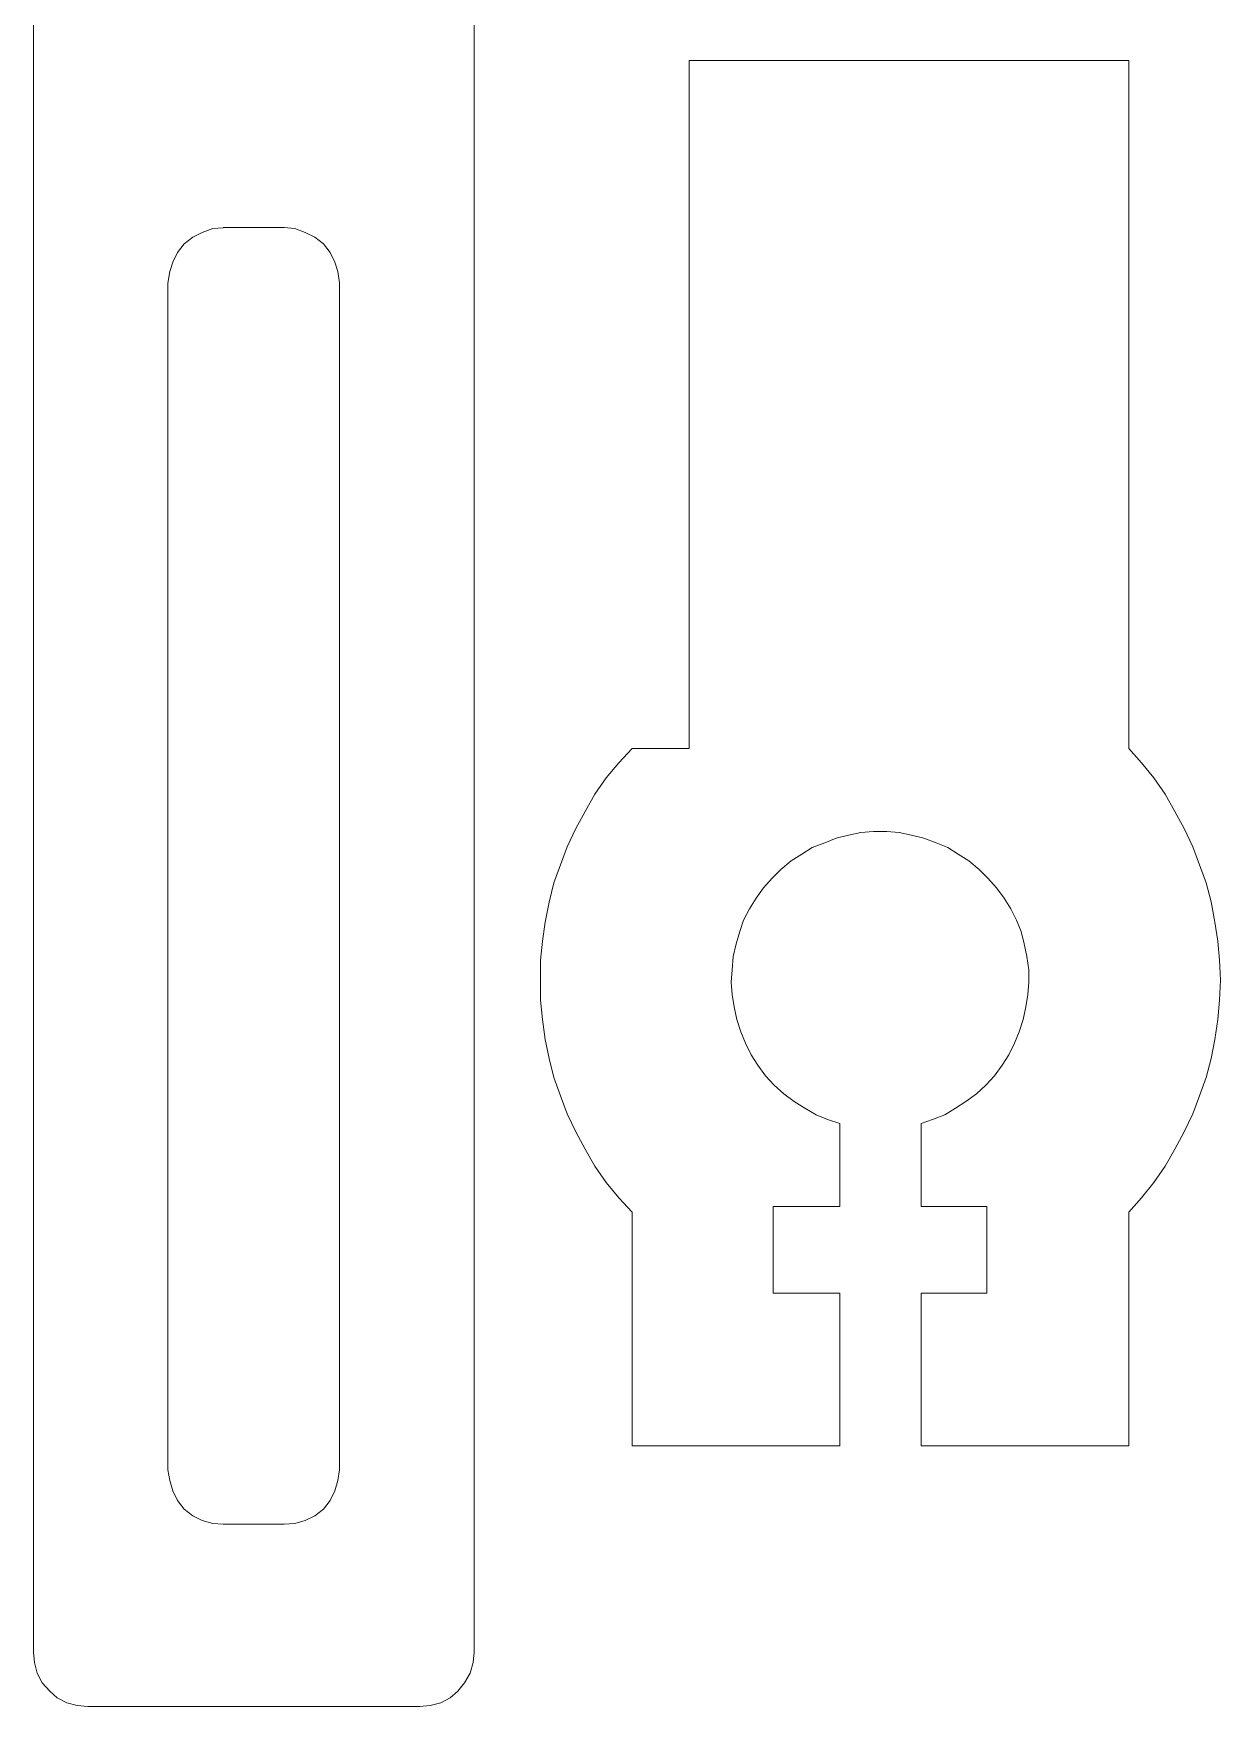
# Model space of a CAD drawing. Header units: millimetres. Extents: x -445.4 to -409.4, y 120.2 to 195.1.
# Drawn here: x -442.29 to -409.36, y 120.18 to 166.58 of the extents above; entities that cross this region are included whole.
import ezdxf

# ---------------------------------------------------------------- set-up
doc = ezdxf.new("R2010")
doc.units = ezdxf.units.MM
doc.header["$MEASUREMENT"] = 0
doc.layers.add('Layer 1', color=7, linetype='Continuous')

msp = doc.modelspace()

# ---------------------------------------------------------------- linework, layer by layer
at = {"layer": 'Layer 1', "lineweight": 18}
for points in [[(-430.0637, 121.6903), (-430.0637, 121.6903), (-430.0637, 195.1122), (-430.0637, 195.1122)], [(-442.2874, 171.1674), (-442.2874, 171.1674), (-442.2874, 121.6903), (-442.2874, 121.6903)], [(-424.0955, 146.7521), (-424.0955, 146.7521), (-424.0955, 165.8288), (-424.0955, 165.8288)], [(-411.8982, 165.8286), (-411.8982, 165.8286), (-424.0955, 165.8286), (-424.0955, 165.8286)], [(-411.8982, 146.7521), (-411.8982, 146.7521), (-411.8982, 165.8288), (-411.8982, 165.8288)], [(-435.3289, 161.1926), (-435.3289, 161.1926), (-437.0222, 161.1926), (-437.0222, 161.1926)], [(-438.5568, 159.658), (-438.5568, 159.658), (-438.5568, 126.7438), (-438.5568, 126.7438)], [(-433.7943, 126.7438), (-433.7943, 126.7438), (-433.7943, 159.658), (-433.7943, 159.658)], [(-425.683, 146.7521), (-425.683, 146.7521), (-424.0955, 146.7521), (-424.0955, 146.7521)], [(-419.9151, 136.354), (-419.9151, 136.354), (-419.9151, 134.0521), (-419.9151, 134.0521)], [(-417.6661, 136.354), (-417.6661, 136.354), (-417.6661, 134.0521), (-417.6661, 134.0521)], [(-425.683, 133.8934), (-425.683, 133.8934), (-425.683, 127.4111), (-425.683, 127.4111)], [(-421.7671, 131.6444), (-421.7671, 131.6444), (-421.7671, 134.0521), (-421.7671, 134.0521)], [(-419.9151, 134.0521), (-419.9151, 134.0521), (-421.7671, 134.0521), (-421.7671, 134.0521)], [(-415.8405, 134.0521), (-415.8405, 134.0521), (-417.6661, 134.0521), (-417.6661, 134.0521)], [(-415.8405, 131.6444), (-415.8405, 131.6444), (-415.8405, 134.0521), (-415.8405, 134.0521)], [(-411.8982, 127.4111), (-411.8982, 127.4111), (-411.8982, 133.8934), (-411.8982, 133.8934)], [(-419.9151, 131.6444), (-419.9151, 131.6444), (-421.7671, 131.6444), (-421.7671, 131.6444)], [(-419.9151, 131.6444), (-419.9151, 131.6444), (-419.9151, 127.4111), (-419.9151, 127.4111)], [(-415.8405, 131.6444), (-415.8405, 131.6444), (-417.6661, 131.6444), (-417.6661, 131.6444)], [(-417.6661, 131.6444), (-417.6661, 131.6444), (-417.6661, 127.4111), (-417.6661, 127.4111)], [(-425.683, 127.4111), (-425.683, 127.4111), (-419.9151, 127.4111), (-419.9151, 127.4111)], [(-417.6661, 127.4111), (-417.6661, 127.4111), (-411.8982, 127.4111), (-411.8982, 127.4111)], [(-437.0222, 125.2357), (-437.0222, 125.2357), (-435.3289, 125.2357), (-435.3289, 125.2357)], [(-440.7793, 120.1822), (-440.7793, 120.1822), (-431.5718, 120.1822), (-431.5718, 120.1822)]]:
    msp.add_open_spline(points, degree=3, dxfattribs=at)
for points, knots in [([(-438.5568, 159.658), (-438.5568, 159.658), (-438.5039, 159.9755), (-438.5039, 159.9755), (-438.5039, 159.9755), (-438.5039, 159.9755), (-438.4245, 160.2401), (-438.4245, 160.2401), (-438.4245, 160.2401), (-438.4245, 160.2401), (-438.2922, 160.5047), (-438.2922, 160.5047), (-438.2922, 160.5047), (-438.2922, 160.5047), (-438.107, 160.7426), (-438.107, 160.7426), (-438.107, 160.7426), (-438.107, 160.7426), (-437.8689, 160.9278), (-437.8689, 160.9278), (-437.8689, 160.9278), (-437.8689, 160.9278), (-437.6043, 161.0601), (-437.6043, 161.0601), (-437.6043, 161.0601), (-437.6043, 161.0601), (-437.3133, 161.1659), (-437.3133, 161.1659), (-437.3133, 161.1659), (-437.3133, 161.1659), (-437.0223, 161.1924), (-437.0223, 161.1924)], [0, 0, 0, 0, 0.1111111, 0.1111111, 0.1111111, 0.1111111, 0.2222222, 0.2222222, 0.2222222, 0.2222222, 0.3333333, 0.3333333, 0.3333333, 0.3333333, 0.4444444, 0.4444444, 0.4444444, 0.4444444, 0.5555556, 0.5555556, 0.5555556, 0.5555556, 0.6666667, 0.6666667, 0.6666667, 0.6666667, 0.7777778, 0.7777778, 0.7777778, 0.7777778, 1, 1, 1, 1]), ([(-435.3289, 161.1926), (-435.3289, 161.1926), (-435.0379, 161.1661), (-435.0379, 161.1661), (-435.0379, 161.1661), (-435.0379, 161.1661), (-434.7469, 161.0603), (-434.7469, 161.0603), (-434.7469, 161.0603), (-434.7469, 161.0603), (-434.4823, 160.928), (-434.4823, 160.928), (-434.4823, 160.928), (-434.4823, 160.928), (-434.2442, 160.7428), (-434.2442, 160.7428), (-434.2442, 160.7428), (-434.2442, 160.7428), (-434.059, 160.5049), (-434.059, 160.5049), (-434.059, 160.5049), (-434.059, 160.5049), (-433.9267, 160.2403), (-433.9267, 160.2403), (-433.9267, 160.2403), (-433.9267, 160.2403), (-433.8473, 159.9757), (-433.8473, 159.9757), (-433.8473, 159.9757), (-433.8473, 159.9757), (-433.7944, 159.6582), (-433.7944, 159.6582)], [0, 0, 0, 0, 0.1111111, 0.1111111, 0.1111111, 0.1111111, 0.2222222, 0.2222222, 0.2222222, 0.2222222, 0.3333333, 0.3333333, 0.3333333, 0.3333333, 0.4444444, 0.4444444, 0.4444444, 0.4444444, 0.5555556, 0.5555556, 0.5555556, 0.5555556, 0.6666667, 0.6666667, 0.6666667, 0.6666667, 0.7777778, 0.7777778, 0.7777778, 0.7777778, 1, 1, 1, 1]), ([(-425.683, 146.7521), (-425.683, 146.7521), (-426.0534, 146.3552), (-426.0534, 146.3552), (-426.0534, 146.3552), (-426.0534, 146.3552), (-426.3974, 145.9319), (-426.3974, 145.9319), (-426.3974, 145.9319), (-426.3974, 145.9319), (-426.7149, 145.4821), (-426.7149, 145.4821), (-426.7149, 145.4821), (-426.7149, 145.4821), (-426.9795, 145.0058), (-426.9795, 145.0058), (-426.9795, 145.0058), (-426.9795, 145.0058), (-427.2441, 144.5295), (-427.2441, 144.5295), (-427.2441, 144.5295), (-427.2441, 144.5295), (-427.4822, 144.0268), (-427.4822, 144.0268), (-427.4822, 144.0268), (-427.4822, 144.0268), (-427.6674, 143.5244), (-427.6674, 143.5244), (-427.6674, 143.5244), (-427.6674, 143.5244), (-427.8526, 143.0217), (-427.8526, 143.0217), (-427.8526, 143.0217), (-427.8526, 143.0217), (-427.9849, 142.4925), (-427.9849, 142.4925), (-427.9849, 142.4925), (-427.9849, 142.4925), (-428.0907, 141.9369), (-428.0907, 141.9369), (-428.0907, 141.9369), (-428.0907, 141.9369), (-428.1701, 141.4077), (-428.1701, 141.4077), (-428.1701, 141.4077), (-428.1701, 141.4077), (-428.223, 140.8785), (-428.223, 140.8785), (-428.223, 140.8785), (-428.223, 140.8785), (-428.223, 140.3226), (-428.223, 140.3226), (-428.223, 140.3226), (-428.223, 140.3226), (-428.223, 139.767), (-428.223, 139.767), (-428.223, 139.767), (-428.223, 139.767), (-428.1701, 139.2378), (-428.1701, 139.2378), (-428.1701, 139.2378), (-428.1701, 139.2378), (-428.0907, 138.6819), (-428.0907, 138.6819), (-428.0907, 138.6819), (-428.0907, 138.6819), (-427.9849, 138.1527), (-427.9849, 138.1527), (-427.9849, 138.1527), (-427.9849, 138.1527), (-427.8526, 137.6235), (-427.8526, 137.6235), (-427.8526, 137.6235), (-427.8526, 137.6235), (-427.6674, 137.1211), (-427.6674, 137.1211), (-427.6674, 137.1211), (-427.6674, 137.1211), (-427.4822, 136.6184), (-427.4822, 136.6184), (-427.4822, 136.6184), (-427.4822, 136.6184), (-427.2441, 136.116), (-427.2441, 136.116), (-427.2441, 136.116), (-427.2441, 136.116), (-426.9795, 135.6395), (-426.9795, 135.6395), (-426.9795, 135.6395), (-426.9795, 135.6395), (-426.7149, 135.1632), (-426.7149, 135.1632), (-426.7149, 135.1632), (-426.7149, 135.1632), (-426.3974, 134.7134), (-426.3974, 134.7134), (-426.3974, 134.7134), (-426.3974, 134.7134), (-426.0534, 134.2901), (-426.0534, 134.2901), (-426.0534, 134.2901), (-426.0534, 134.2901), (-425.683, 133.8932), (-425.683, 133.8932)], [0, 0, 0, 0, 0.037037, 0.037037, 0.037037, 0.037037, 0.0740741, 0.0740741, 0.0740741, 0.0740741, 0.1111111, 0.1111111, 0.1111111, 0.1111111, 0.1481481, 0.1481481, 0.1481481, 0.1481481, 0.1851852, 0.1851852, 0.1851852, 0.1851852, 0.2222222, 0.2222222, 0.2222222, 0.2222222, 0.2592593, 0.2592593, 0.2592593, 0.2592593, 0.2962963, 0.2962963, 0.2962963, 0.2962963, 0.3333333, 0.3333333, 0.3333333, 0.3333333, 0.3703704, 0.3703704, 0.3703704, 0.3703704, 0.4074074, 0.4074074, 0.4074074, 0.4074074, 0.4444444, 0.4444444, 0.4444444, 0.4444444, 0.4814815, 0.4814815, 0.4814815, 0.4814815, 0.5185185, 0.5185185, 0.5185185, 0.5185185, 0.5555556, 0.5555556, 0.5555556, 0.5555556, 0.5925926, 0.5925926, 0.5925926, 0.5925926, 0.6296296, 0.6296296, 0.6296296, 0.6296296, 0.6666667, 0.6666667, 0.6666667, 0.6666667, 0.7037037, 0.7037037, 0.7037037, 0.7037037, 0.7407407, 0.7407407, 0.7407407, 0.7407407, 0.7777778, 0.7777778, 0.7777778, 0.7777778, 0.8148148, 0.8148148, 0.8148148, 0.8148148, 0.8518519, 0.8518519, 0.8518519, 0.8518519, 0.8888889, 0.8888889, 0.8888889, 0.8888889, 0.9259259, 0.9259259, 0.9259259, 0.9259259, 1, 1, 1, 1]), ([(-411.8982, 133.8934), (-411.8982, 133.8934), (-411.5542, 134.2903), (-411.5542, 134.2903), (-411.5542, 134.2903), (-411.5542, 134.2903), (-411.21, 134.7136), (-411.21, 134.7136), (-411.21, 134.7136), (-411.21, 134.7136), (-410.8928, 135.1634), (-410.8928, 135.1634), (-410.8928, 135.1634), (-410.8928, 135.1634), (-410.6282, 135.6397), (-410.6282, 135.6397), (-410.6282, 135.6397), (-410.6282, 135.6397), (-410.3636, 136.1162), (-410.3636, 136.1162), (-410.3636, 136.1162), (-410.3636, 136.1162), (-410.1255, 136.6186), (-410.1255, 136.6186), (-410.1255, 136.6186), (-410.1255, 136.6186), (-409.9403, 137.1213), (-409.9403, 137.1213), (-409.9403, 137.1213), (-409.9403, 137.1213), (-409.7551, 137.6237), (-409.7551, 137.6237), (-409.7551, 137.6237), (-409.7551, 137.6237), (-409.6228, 138.1529), (-409.6228, 138.1529), (-409.6228, 138.1529), (-409.6228, 138.1529), (-409.5172, 138.6821), (-409.5172, 138.6821), (-409.5172, 138.6821), (-409.5172, 138.6821), (-409.4378, 139.238), (-409.4378, 139.238), (-409.4378, 139.238), (-409.4378, 139.238), (-409.3849, 139.7672), (-409.3849, 139.7672), (-409.3849, 139.7672), (-409.3849, 139.7672), (-409.3582, 140.3228), (-409.3582, 140.3228), (-409.3582, 140.3228), (-409.3582, 140.3228), (-409.3849, 140.8787), (-409.3849, 140.8787), (-409.3849, 140.8787), (-409.3849, 140.8787), (-409.4378, 141.4079), (-409.4378, 141.4079), (-409.4378, 141.4079), (-409.4378, 141.4079), (-409.5172, 141.9371), (-409.5172, 141.9371), (-409.5172, 141.9371), (-409.5172, 141.9371), (-409.6228, 142.4927), (-409.6228, 142.4927), (-409.6228, 142.4927), (-409.6228, 142.4927), (-409.7551, 143.0219), (-409.7551, 143.0219), (-409.7551, 143.0219), (-409.7551, 143.0219), (-409.9403, 143.5246), (-409.9403, 143.5246), (-409.9403, 143.5246), (-409.9403, 143.5246), (-410.1255, 144.027), (-410.1255, 144.027), (-410.1255, 144.027), (-410.1255, 144.027), (-410.3636, 144.5297), (-410.3636, 144.5297), (-410.3636, 144.5297), (-410.3636, 144.5297), (-410.6282, 145.006), (-410.6282, 145.006), (-410.6282, 145.006), (-410.6282, 145.006), (-410.8928, 145.4823), (-410.8928, 145.4823), (-410.8928, 145.4823), (-410.8928, 145.4823), (-411.21, 145.9321), (-411.21, 145.9321), (-411.21, 145.9321), (-411.21, 145.9321), (-411.5542, 146.3554), (-411.5542, 146.3554), (-411.5542, 146.3554), (-411.5542, 146.3554), (-411.8982, 146.7523), (-411.8982, 146.7523)], [0, 0, 0, 0, 0.037037, 0.037037, 0.037037, 0.037037, 0.0740741, 0.0740741, 0.0740741, 0.0740741, 0.1111111, 0.1111111, 0.1111111, 0.1111111, 0.1481481, 0.1481481, 0.1481481, 0.1481481, 0.1851852, 0.1851852, 0.1851852, 0.1851852, 0.2222222, 0.2222222, 0.2222222, 0.2222222, 0.2592593, 0.2592593, 0.2592593, 0.2592593, 0.2962963, 0.2962963, 0.2962963, 0.2962963, 0.3333333, 0.3333333, 0.3333333, 0.3333333, 0.3703704, 0.3703704, 0.3703704, 0.3703704, 0.4074074, 0.4074074, 0.4074074, 0.4074074, 0.4444444, 0.4444444, 0.4444444, 0.4444444, 0.4814815, 0.4814815, 0.4814815, 0.4814815, 0.5185185, 0.5185185, 0.5185185, 0.5185185, 0.5555556, 0.5555556, 0.5555556, 0.5555556, 0.5925926, 0.5925926, 0.5925926, 0.5925926, 0.6296296, 0.6296296, 0.6296296, 0.6296296, 0.6666667, 0.6666667, 0.6666667, 0.6666667, 0.7037037, 0.7037037, 0.7037037, 0.7037037, 0.7407407, 0.7407407, 0.7407407, 0.7407407, 0.7777778, 0.7777778, 0.7777778, 0.7777778, 0.8148148, 0.8148148, 0.8148148, 0.8148148, 0.8518519, 0.8518519, 0.8518519, 0.8518519, 0.8888889, 0.8888889, 0.8888889, 0.8888889, 0.9259259, 0.9259259, 0.9259259, 0.9259259, 1, 1, 1, 1]), ([(-417.6661, 136.354), (-417.6661, 136.354), (-417.3486, 136.4598), (-417.3486, 136.4598), (-417.3486, 136.4598), (-417.3486, 136.4598), (-417.0046, 136.5921), (-417.0046, 136.5921), (-417.0046, 136.5921), (-417.0046, 136.5921), (-416.7136, 136.7773), (-416.7136, 136.7773), (-416.7136, 136.7773), (-416.7136, 136.7773), (-416.4223, 136.9622), (-416.4223, 136.9622), (-416.4223, 136.9622), (-416.4223, 136.9622), (-416.1313, 137.1741), (-416.1313, 137.1741), (-416.1313, 137.1741), (-416.1313, 137.1741), (-415.8667, 137.412), (-415.8667, 137.412), (-415.8667, 137.412), (-415.8667, 137.412), (-415.6286, 137.6766), (-415.6286, 137.6766), (-415.6286, 137.6766), (-415.6286, 137.6766), (-415.4169, 137.9679), (-415.4169, 137.9679), (-415.4169, 137.9679), (-415.4169, 137.9679), (-415.2317, 138.2589), (-415.2317, 138.2589), (-415.2317, 138.2589), (-415.2317, 138.2589), (-415.0729, 138.5764), (-415.0729, 138.5764), (-415.0729, 138.5764), (-415.0729, 138.5764), (-414.9406, 138.8939), (-414.9406, 138.8939), (-414.9406, 138.8939), (-414.9406, 138.8939), (-414.8348, 139.2379), (-414.8348, 139.2379), (-414.8348, 139.2379), (-414.8348, 139.2379), (-414.7554, 139.5819), (-414.7554, 139.5819), (-414.7554, 139.5819), (-414.7554, 139.5819), (-414.7025, 139.9259), (-414.7025, 139.9259), (-414.7025, 139.9259), (-414.7025, 139.9259), (-414.676, 140.2699), (-414.676, 140.2699), (-414.676, 140.2699), (-414.676, 140.2699), (-414.676, 140.6141), (-414.676, 140.6141), (-414.676, 140.6141), (-414.676, 140.6141), (-414.7289, 140.9843), (-414.7289, 140.9843), (-414.7289, 140.9843), (-414.7289, 140.9843), (-414.8083, 141.3283), (-414.8083, 141.3283), (-414.8083, 141.3283), (-414.8083, 141.3283), (-414.8877, 141.6725), (-414.8877, 141.6725), (-414.8877, 141.6725), (-414.8877, 141.6725), (-415.02, 141.9897), (-415.02, 141.9897), (-415.02, 141.9897), (-415.02, 141.9897), (-415.1788, 142.3072), (-415.1788, 142.3072), (-415.1788, 142.3072), (-415.1788, 142.3072), (-415.364, 142.5985), (-415.364, 142.5985), (-415.364, 142.5985), (-415.364, 142.5985), (-415.5757, 142.8895), (-415.5757, 142.8895), (-415.5757, 142.8895), (-415.5757, 142.8895), (-415.8138, 143.1541), (-415.8138, 143.1541), (-415.8138, 143.1541), (-415.8138, 143.1541), (-416.0519, 143.3922), (-416.0519, 143.3922), (-416.0519, 143.3922), (-416.0519, 143.3922), (-416.3429, 143.6301), (-416.3429, 143.6301), (-416.3429, 143.6301), (-416.3429, 143.6301), (-416.6339, 143.8153), (-416.6339, 143.8153), (-416.6339, 143.8153), (-416.6339, 143.8153), (-416.9252, 144.0005), (-416.9252, 144.0005), (-416.9252, 144.0005), (-416.9252, 144.0005), (-417.2427, 144.1328), (-417.2427, 144.1328), (-417.2427, 144.1328), (-417.2427, 144.1328), (-417.5867, 144.2651), (-417.5867, 144.2651), (-417.5867, 144.2651), (-417.5867, 144.2651), (-417.9307, 144.3445), (-417.9307, 144.3445), (-417.9307, 144.3445), (-417.9307, 144.3445), (-418.2747, 144.4239), (-418.2747, 144.4239), (-418.2747, 144.4239), (-418.2747, 144.4239), (-418.6187, 144.4506), (-418.6187, 144.4506), (-418.6187, 144.4506), (-418.6187, 144.4506), (-418.989, 144.4505), (-418.989, 144.4505), (-418.989, 144.4505), (-418.989, 144.4505), (-419.333, 144.4238), (-419.333, 144.4238), (-419.333, 144.4238), (-419.333, 144.4238), (-419.677, 144.3444), (-419.677, 144.3444), (-419.677, 144.3444), (-419.677, 144.3444), (-420.0212, 144.265), (-420.0212, 144.265), (-420.0212, 144.265), (-420.0212, 144.265), (-420.3384, 144.1327), (-420.3384, 144.1327), (-420.3384, 144.1327), (-420.3384, 144.1327), (-420.6826, 144.0004), (-420.6826, 144.0004), (-420.6826, 144.0004), (-420.6826, 144.0004), (-420.9736, 143.8152), (-420.9736, 143.8152), (-420.9736, 143.8152), (-420.9736, 143.8152), (-421.2646, 143.63), (-421.2646, 143.63), (-421.2646, 143.63), (-421.2646, 143.63), (-421.5559, 143.3921), (-421.5559, 143.3921), (-421.5559, 143.3921), (-421.5559, 143.3921), (-421.7938, 143.154), (-421.7938, 143.154), (-421.7938, 143.154), (-421.7938, 143.154), (-422.0319, 142.8894), (-422.0319, 142.8894), (-422.0319, 142.8894), (-422.0319, 142.8894), (-422.2436, 142.5984), (-422.2436, 142.5984), (-422.2436, 142.5984), (-422.2436, 142.5984), (-422.4288, 142.3071), (-422.4288, 142.3071), (-422.4288, 142.3071), (-422.4288, 142.3071), (-422.5876, 141.9896), (-422.5876, 141.9896), (-422.5876, 141.9896), (-422.5876, 141.9896), (-422.6934, 141.6724), (-422.6934, 141.6724), (-422.6934, 141.6724), (-422.6934, 141.6724), (-422.7992, 141.3282), (-422.7992, 141.3282), (-422.7992, 141.3282), (-422.7992, 141.3282), (-422.8786, 140.9842), (-422.8786, 140.9842), (-422.8786, 140.9842), (-422.8786, 140.9842), (-422.9051, 140.614), (-422.9051, 140.614), (-422.9051, 140.614), (-422.9051, 140.614), (-422.9318, 140.2698), (-422.9318, 140.2698), (-422.9318, 140.2698), (-422.9318, 140.2698), (-422.9051, 139.9258), (-422.9051, 139.9258), (-422.9051, 139.9258), (-422.9051, 139.9258), (-422.8522, 139.5818), (-422.8522, 139.5818), (-422.8522, 139.5818), (-422.8522, 139.5818), (-422.7728, 139.2378), (-422.7728, 139.2378), (-422.7728, 139.2378), (-422.7728, 139.2378), (-422.6672, 138.8938), (-422.6672, 138.8938), (-422.6672, 138.8938), (-422.6672, 138.8938), (-422.5349, 138.5763), (-422.5349, 138.5763), (-422.5349, 138.5763), (-422.5349, 138.5763), (-422.3759, 138.2588), (-422.3759, 138.2588), (-422.3759, 138.2588), (-422.3759, 138.2588), (-422.1907, 137.9678), (-422.1907, 137.9678), (-422.1907, 137.9678), (-422.1907, 137.9678), (-421.979, 137.6765), (-421.979, 137.6765), (-421.979, 137.6765), (-421.979, 137.6765), (-421.7411, 137.4119), (-421.7411, 137.4119), (-421.7411, 137.4119), (-421.7411, 137.4119), (-421.4765, 137.174), (-421.4765, 137.174), (-421.4765, 137.174), (-421.4765, 137.174), (-421.1852, 136.9621), (-421.1852, 136.9621), (-421.1852, 136.9621), (-421.1852, 136.9621), (-420.8942, 136.7772), (-420.8942, 136.7772), (-420.8942, 136.7772), (-420.8942, 136.7772), (-420.5767, 136.592), (-420.5767, 136.592), (-420.5767, 136.592), (-420.5767, 136.592), (-420.2592, 136.4597), (-420.2592, 136.4597), (-420.2592, 136.4597), (-420.2592, 136.4597), (-419.9152, 136.3539), (-419.9152, 136.3539)], [0, 0, 0, 0, 0.0147059, 0.0147059, 0.0147059, 0.0147059, 0.0294118, 0.0294118, 0.0294118, 0.0294118, 0.0441176, 0.0441176, 0.0441176, 0.0441176, 0.0588235, 0.0588235, 0.0588235, 0.0588235, 0.0735294, 0.0735294, 0.0735294, 0.0735294, 0.0882353, 0.0882353, 0.0882353, 0.0882353, 0.1029412, 0.1029412, 0.1029412, 0.1029412, 0.1176471, 0.1176471, 0.1176471, 0.1176471, 0.1323529, 0.1323529, 0.1323529, 0.1323529, 0.1470588, 0.1470588, 0.1470588, 0.1470588, 0.1617647, 0.1617647, 0.1617647, 0.1617647, 0.1764706, 0.1764706, 0.1764706, 0.1764706, 0.1911765, 0.1911765, 0.1911765, 0.1911765, 0.2058824, 0.2058824, 0.2058824, 0.2058824, 0.2205882, 0.2205882, 0.2205882, 0.2205882, 0.2352941, 0.2352941, 0.2352941, 0.2352941, 0.25, 0.25, 0.25, 0.25, 0.2647059, 0.2647059, 0.2647059, 0.2647059, 0.2794118, 0.2794118, 0.2794118, 0.2794118, 0.2941176, 0.2941176, 0.2941176, 0.2941176, 0.3088235, 0.3088235, 0.3088235, 0.3088235, 0.3235294, 0.3235294, 0.3235294, 0.3235294, 0.3382353, 0.3382353, 0.3382353, 0.3382353, 0.3529412, 0.3529412, 0.3529412, 0.3529412, 0.3676471, 0.3676471, 0.3676471, 0.3676471, 0.3823529, 0.3823529, 0.3823529, 0.3823529, 0.3970588, 0.3970588, 0.3970588, 0.3970588, 0.4117647, 0.4117647, 0.4117647, 0.4117647, 0.4264706, 0.4264706, 0.4264706, 0.4264706, 0.4411765, 0.4411765, 0.4411765, 0.4411765, 0.4558824, 0.4558824, 0.4558824, 0.4558824, 0.4705882, 0.4705882, 0.4705882, 0.4705882, 0.4852941, 0.4852941, 0.4852941, 0.4852941, 0.5, 0.5, 0.5, 0.5, 0.5147059, 0.5147059, 0.5147059, 0.5147059, 0.5294118, 0.5294118, 0.5294118, 0.5294118, 0.5441176, 0.5441176, 0.5441176, 0.5441176, 0.5588235, 0.5588235, 0.5588235, 0.5588235, 0.5735294, 0.5735294, 0.5735294, 0.5735294, 0.5882353, 0.5882353, 0.5882353, 0.5882353, 0.6029412, 0.6029412, 0.6029412, 0.6029412, 0.6176471, 0.6176471, 0.6176471, 0.6176471, 0.6323529, 0.6323529, 0.6323529, 0.6323529, 0.6470588, 0.6470588, 0.6470588, 0.6470588, 0.6617647, 0.6617647, 0.6617647, 0.6617647, 0.6764706, 0.6764706, 0.6764706, 0.6764706, 0.6911765, 0.6911765, 0.6911765, 0.6911765, 0.7058824, 0.7058824, 0.7058824, 0.7058824, 0.7205882, 0.7205882, 0.7205882, 0.7205882, 0.7352941, 0.7352941, 0.7352941, 0.7352941, 0.75, 0.75, 0.75, 0.75, 0.7647059, 0.7647059, 0.7647059, 0.7647059, 0.7794118, 0.7794118, 0.7794118, 0.7794118, 0.7941176, 0.7941176, 0.7941176, 0.7941176, 0.8088235, 0.8088235, 0.8088235, 0.8088235, 0.8235294, 0.8235294, 0.8235294, 0.8235294, 0.8382353, 0.8382353, 0.8382353, 0.8382353, 0.8529412, 0.8529412, 0.8529412, 0.8529412, 0.8676471, 0.8676471, 0.8676471, 0.8676471, 0.8823529, 0.8823529, 0.8823529, 0.8823529, 0.8970588, 0.8970588, 0.8970588, 0.8970588, 0.9117647, 0.9117647, 0.9117647, 0.9117647, 0.9264706, 0.9264706, 0.9264706, 0.9264706, 0.9411765, 0.9411765, 0.9411765, 0.9411765, 0.9558824, 0.9558824, 0.9558824, 0.9558824, 0.9705882, 0.9705882, 0.9705882, 0.9705882, 1, 1, 1, 1]), ([(-437.0222, 125.2357), (-437.0222, 125.2357), (-437.3132, 125.2622), (-437.3132, 125.2622), (-437.3132, 125.2622), (-437.3132, 125.2622), (-437.6042, 125.3416), (-437.6042, 125.3416), (-437.6042, 125.3416), (-437.6042, 125.3416), (-437.8688, 125.4739), (-437.8688, 125.4739), (-437.8688, 125.4739), (-437.8688, 125.4739), (-438.1069, 125.6591), (-438.1069, 125.6591), (-438.1069, 125.6591), (-438.1069, 125.6591), (-438.2921, 125.8972), (-438.2921, 125.8972), (-438.2921, 125.8972), (-438.2921, 125.8972), (-438.4244, 126.1618), (-438.4244, 126.1618), (-438.4244, 126.1618), (-438.4244, 126.1618), (-438.5038, 126.4528), (-438.5038, 126.4528), (-438.5038, 126.4528), (-438.5038, 126.4528), (-438.5567, 126.7438), (-438.5567, 126.7438)], [0, 0, 0, 0, 0.1111111, 0.1111111, 0.1111111, 0.1111111, 0.2222222, 0.2222222, 0.2222222, 0.2222222, 0.3333333, 0.3333333, 0.3333333, 0.3333333, 0.4444444, 0.4444444, 0.4444444, 0.4444444, 0.5555556, 0.5555556, 0.5555556, 0.5555556, 0.6666667, 0.6666667, 0.6666667, 0.6666667, 0.7777778, 0.7777778, 0.7777778, 0.7777778, 1, 1, 1, 1]), ([(-433.7943, 126.7438), (-433.7943, 126.7438), (-433.8472, 126.4528), (-433.8472, 126.4528), (-433.8472, 126.4528), (-433.8472, 126.4528), (-433.9266, 126.1618), (-433.9266, 126.1618), (-433.9266, 126.1618), (-433.9266, 126.1618), (-434.0589, 125.8972), (-434.0589, 125.8972), (-434.0589, 125.8972), (-434.0589, 125.8972), (-434.2441, 125.6591), (-434.2441, 125.6591), (-434.2441, 125.6591), (-434.2441, 125.6591), (-434.4822, 125.4739), (-434.4822, 125.4739), (-434.4822, 125.4739), (-434.4822, 125.4739), (-434.7468, 125.3416), (-434.7468, 125.3416), (-434.7468, 125.3416), (-434.7468, 125.3416), (-435.0378, 125.2622), (-435.0378, 125.2622), (-435.0378, 125.2622), (-435.0378, 125.2622), (-435.3288, 125.2357), (-435.3288, 125.2357)], [0, 0, 0, 0, 0.1111111, 0.1111111, 0.1111111, 0.1111111, 0.2222222, 0.2222222, 0.2222222, 0.2222222, 0.3333333, 0.3333333, 0.3333333, 0.3333333, 0.4444444, 0.4444444, 0.4444444, 0.4444444, 0.5555556, 0.5555556, 0.5555556, 0.5555556, 0.6666667, 0.6666667, 0.6666667, 0.6666667, 0.7777778, 0.7777778, 0.7777778, 0.7777778, 1, 1, 1, 1]), ([(-442.2874, 121.6903), (-442.2874, 121.6903), (-442.2609, 121.3993), (-442.2609, 121.3993), (-442.2609, 121.3993), (-442.2609, 121.3993), (-442.1815, 121.108), (-442.1815, 121.108), (-442.1815, 121.108), (-442.1815, 121.108), (-442.0492, 120.8434), (-442.0492, 120.8434), (-442.0492, 120.8434), (-442.0492, 120.8434), (-441.8375, 120.6055), (-441.8375, 120.6055), (-441.8375, 120.6055), (-441.8375, 120.6055), (-441.6258, 120.4203), (-441.6258, 120.4203), (-441.6258, 120.4203), (-441.6258, 120.4203), (-441.3612, 120.288), (-441.3612, 120.288), (-441.3612, 120.288), (-441.3612, 120.288), (-441.0702, 120.2086), (-441.0702, 120.2086), (-441.0702, 120.2086), (-441.0702, 120.2086), (-440.7792, 120.1819), (-440.7792, 120.1819)], [0, 0, 0, 0, 0.1111111, 0.1111111, 0.1111111, 0.1111111, 0.2222222, 0.2222222, 0.2222222, 0.2222222, 0.3333333, 0.3333333, 0.3333333, 0.3333333, 0.4444444, 0.4444444, 0.4444444, 0.4444444, 0.5555556, 0.5555556, 0.5555556, 0.5555556, 0.6666667, 0.6666667, 0.6666667, 0.6666667, 0.7777778, 0.7777778, 0.7777778, 0.7777778, 1, 1, 1, 1]), ([(-431.5718, 120.1822), (-431.5718, 120.1822), (-431.2808, 120.2089), (-431.2808, 120.2089), (-431.2808, 120.2089), (-431.2808, 120.2089), (-430.9898, 120.2883), (-430.9898, 120.2883), (-430.9898, 120.2883), (-430.9898, 120.2883), (-430.7252, 120.4206), (-430.7252, 120.4206), (-430.7252, 120.4206), (-430.7252, 120.4206), (-430.5135, 120.6058), (-430.5135, 120.6058), (-430.5135, 120.6058), (-430.5135, 120.6058), (-430.3283, 120.8437), (-430.3283, 120.8437), (-430.3283, 120.8437), (-430.3283, 120.8437), (-430.1695, 121.1083), (-430.1695, 121.1083), (-430.1695, 121.1083), (-430.1695, 121.1083), (-430.0901, 121.3996), (-430.0901, 121.3996), (-430.0901, 121.3996), (-430.0901, 121.3996), (-430.0636, 121.6906), (-430.0636, 121.6906)], [0, 0, 0, 0, 0.1111111, 0.1111111, 0.1111111, 0.1111111, 0.2222222, 0.2222222, 0.2222222, 0.2222222, 0.3333333, 0.3333333, 0.3333333, 0.3333333, 0.4444444, 0.4444444, 0.4444444, 0.4444444, 0.5555556, 0.5555556, 0.5555556, 0.5555556, 0.6666667, 0.6666667, 0.6666667, 0.6666667, 0.7777778, 0.7777778, 0.7777778, 0.7777778, 1, 1, 1, 1])]:
    msp.add_open_spline(points, degree=3, knots=knots, dxfattribs=at)

doc.saveas('drawing.dxf')
